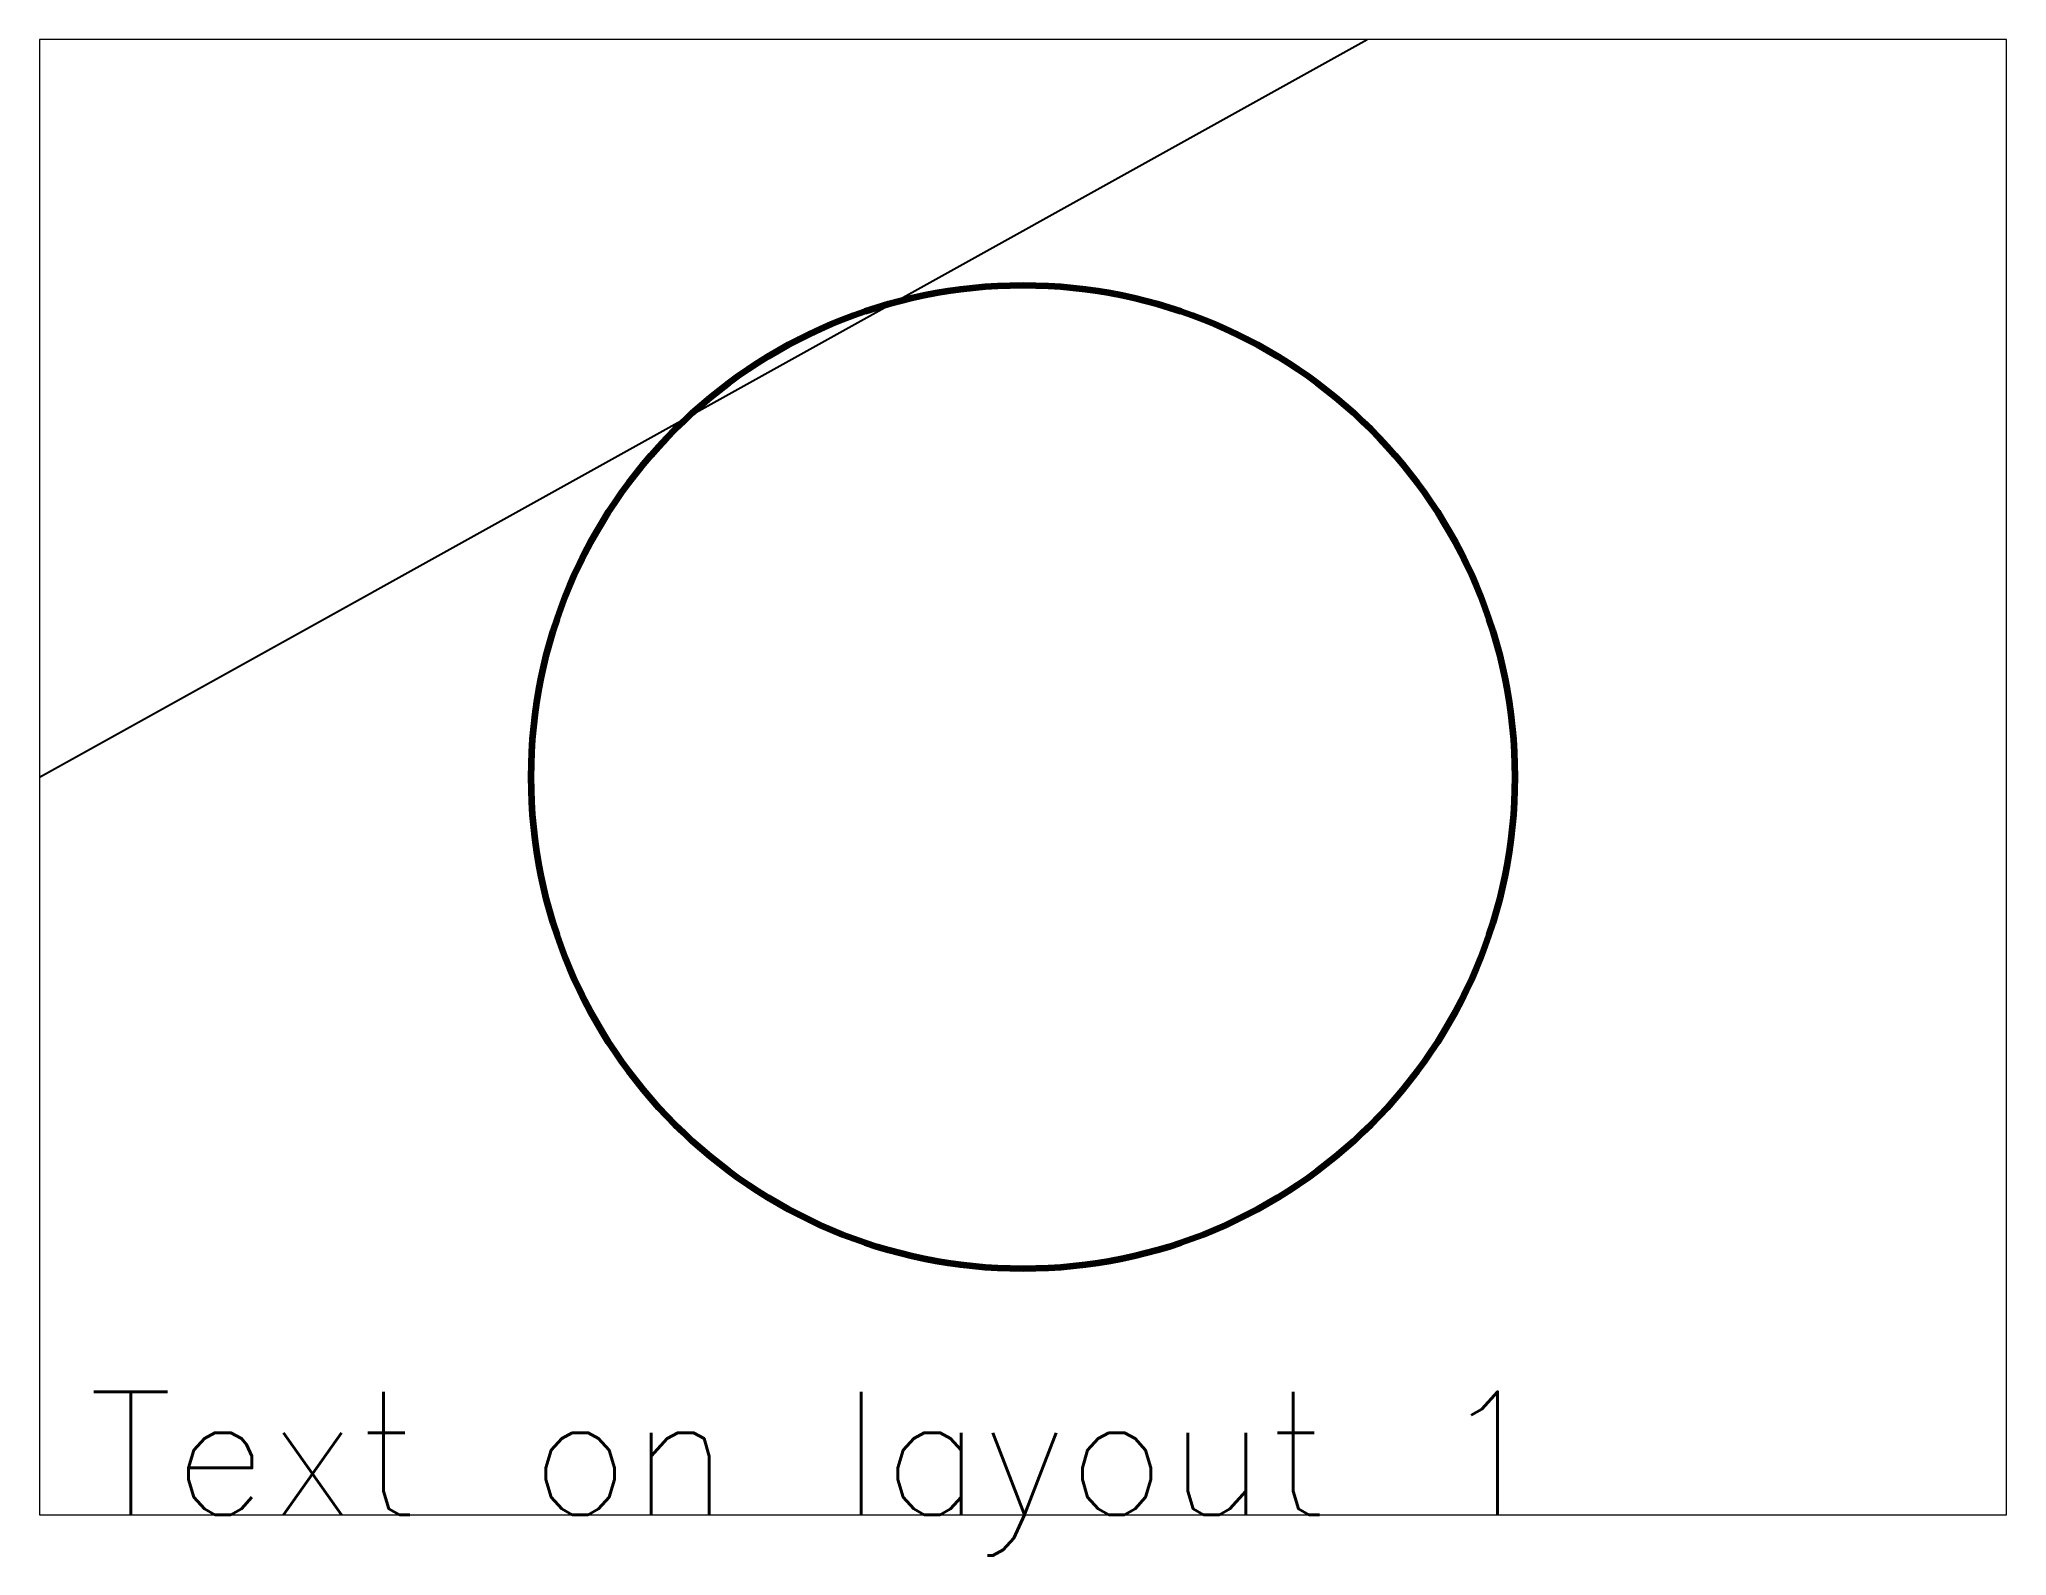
# Paper-space layout 'Layout number 1' of a CAD drawing. Header units: inches. Extents: x 0 to 80, y -1.7 to 60.
# The model-space entities are those that its viewports show. They can reach past a viewport. Long polylines and large blocks are cut down to what shows.
import ezdxf

# ---------------------------------------------------------------- set-up
doc = ezdxf.new("R2010")
doc.units = ezdxf.units.IN
doc.header["$MEASUREMENT"] = 0
doc.styles.get("Standard").update_dxf_attribs({"font": 'txt.shx'})

msp = doc.modelspace()

# ---------------------------------------------------------------- linework, layer by layer
at = {"color": 2}
msp.add_line((-4, 0), (5, 5), dxfattribs=at)
at = {"color": 1, "lineweight": 100}
msp.add_circle((0, 0), 2, dxfattribs=at)

psp = doc.layouts.new('Layout number 1')

# ---------------------------------------------------------------- texts
psp.add_text('Text on layout 1', height=5).set_placement((2, 0))

# ---------------------------------------------------------------- viewports
at = {"layer": '0'}
psp.add_viewport(center=(40, 30), size=(80, 60), view_center_point=(0, 0), view_height=6, dxfattribs=at)

doc.saveas('drawing.dxf')
